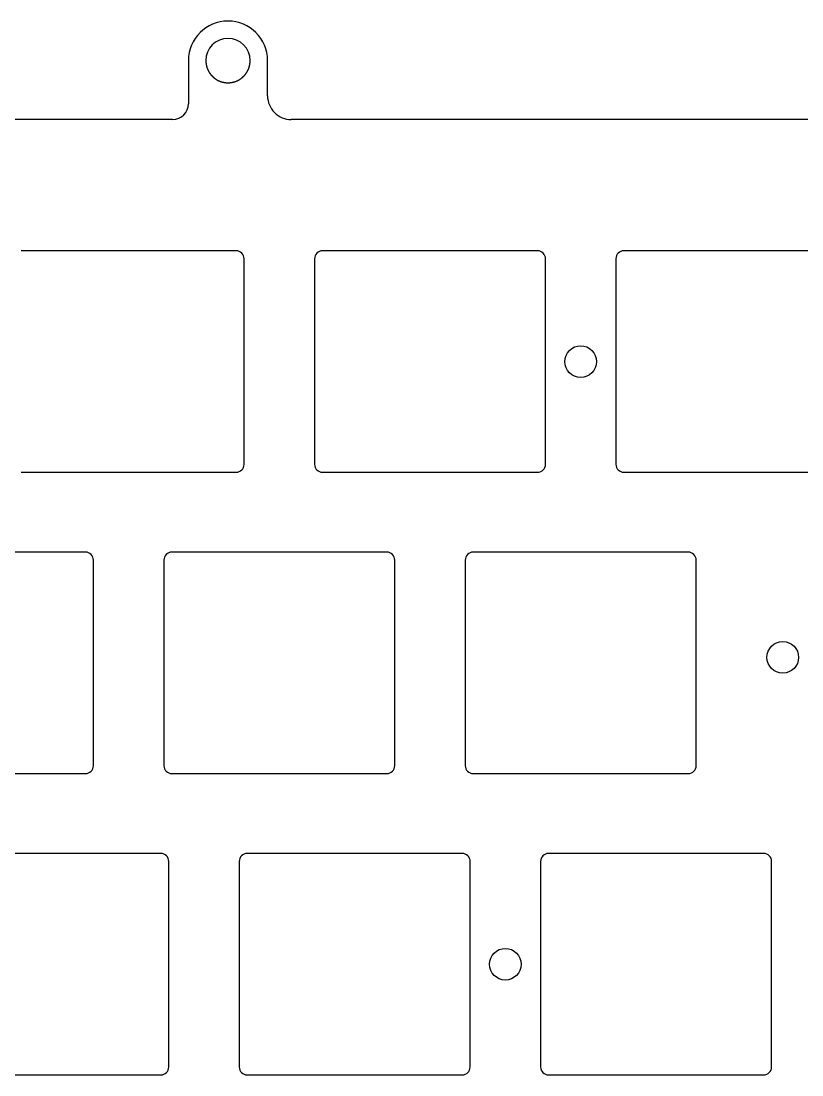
# Model space of a CAD drawing. Header units: millimetres. Extents: x -10 to 277, y -93 to 22.
# Drawn here: x 202.7 to 252.1, y -45.1 to 21.5 of the extents above; entities that cross this region are included whole.
import ezdxf

# ---------------------------------------------------------------- set-up
doc = ezdxf.new("R2010")
doc.units = ezdxf.units.MM
doc.layers.get('0').update_dxf_attribs({"linetype": 'CONTINUOUS'})
doc.layers.add('Edge.Cuts', color=53, linetype='CONTINUOUS', true_color=0xc8a339)

msp = doc.modelspace()

# ---------------------------------------------------------------- linework, layer by layer
for points in [[(240.35, 6.5), (240.35, -6.5, 0.414212391), (240.85, -7), (254.45, -7, 0.414213562), (254.95, -6.5), (254.95, 6.5, 0.414213562), (254.45, 7), (240.85, 7, 0.414212391)], [(235.59375, -31.6), (235.59375, -44.6, 0.414212391), (236.09375, -45.1), (249.69375, -45.1, 0.414213562), (250.19375, -44.6), (250.19375, -31.6, 0.414213562), (249.69375, -31.1), (236.09375, -31.1, 0.414212391)]]:
    msp.add_lwpolyline(points, format="xyb", close=True)
for centre in [(238.125, 0), (233.3625, -38.1)]:
    msp.add_circle(centre, 1)
at = {"layer": 'Edge.Cuts', "linetype": 'CONTINUOUS'}
for p, q in [((213.3295, 19.025023), (213.3295, 16.3)), ((214.4295, 19.025023), (214.42951, 19.019647)), ((214.42951, 19.019647), (214.42954, 19.01425)), ((214.42954, 19.01425), (214.429591, 19.008887)), ((214.429591, 19.008887), (214.429661, 19.003504)), ((214.429661, 19.003504), (214.429752, 18.998153)), ((214.429752, 18.998153), (214.429863, 18.992783)), ((214.429863, 18.992783), (214.429993, 18.987445)), ((214.429993, 18.987445), (214.430145, 18.982086)), ((214.430145, 18.982086), (214.430315, 18.976759)), ((214.430315, 18.976759), (214.430506, 18.971413)), ((214.430506, 18.971413), (214.430717, 18.966096)), ((214.430717, 18.966096), (214.430948, 18.960761)), ((214.430948, 18.960761), (214.431198, 18.955454)), ((214.431198, 18.955454), (214.43147, 18.950129)), ((214.43147, 18.950129), (214.43176, 18.944832)), ((214.43176, 18.944832), (214.432071, 18.939518)), ((214.432071, 18.939518), (214.432401, 18.93423)), ((214.432401, 18.93423), (214.432752, 18.928925)), ((214.432752, 18.928925), (214.433122, 18.923646)), ((214.433122, 18.923646), (214.433513, 18.91835)), ((214.433513, 18.91835), (214.433922, 18.913079)), ((214.433922, 18.913079), (214.434353, 18.907792)), ((214.434353, 18.907792), (214.434802, 18.902529)), ((214.434802, 18.902529), (214.435273, 18.89725)), ((214.435273, 18.89725), (214.435762, 18.891994)), ((214.435762, 18.891994), (214.436272, 18.886723)), ((214.436272, 18.886723), (214.436801, 18.881475)), ((214.436801, 18.881475), (214.437351, 18.876212)), ((214.437351, 18.876212), (214.437919, 18.87097)), ((214.437919, 18.87097), (214.43851, 18.865714)), ((214.43851, 18.865714), (214.439117, 18.86048)), ((214.439117, 18.86048), (214.439747, 18.85523)), ((214.439747, 18.85523), (214.440395, 18.850002)), ((214.440395, 18.850002), (214.441065, 18.844759)), ((214.441065, 18.844759), (214.441752, 18.839537)), ((214.441752, 18.839537), (214.442462, 18.8343)), ((214.442462, 18.8343), (214.443189, 18.829084)), ((214.443189, 18.829084), (214.443939, 18.823854)), ((214.443939, 18.823854), (214.444706, 18.818643)), ((214.444706, 18.818643), (214.445495, 18.813418)), ((214.445495, 18.813418), (214.446302, 18.808212)), ((214.446302, 18.808212), (214.447131, 18.802993)), ((214.447131, 18.802993), (214.447978, 18.797793)), ((214.447978, 18.797793), (214.448848, 18.792579)), ((214.448848, 18.792579), (214.449734, 18.787383)), ((214.449734, 18.787383), (214.450644, 18.782174)), ((214.450644, 18.782174), (214.45157, 18.776983)), ((214.45157, 18.776983), (214.45252, 18.771779)), ((214.45252, 18.771779), (214.453486, 18.766592)), ((214.453486, 18.766592), (214.454476, 18.761393)), ((214.454476, 18.761393), (214.455483, 18.75621)), ((214.455483, 18.75621), (214.456512, 18.751016)), ((214.456512, 18.751016), (214.457559, 18.745837)), ((214.457559, 18.745837), (214.458629, 18.740646)), ((214.458629, 18.740646), (214.459716, 18.735471)), ((214.459716, 18.735471), (214.460827, 18.730285)), ((214.460827, 18.730285), (214.461954, 18.725113)), ((214.461954, 18.725113), (214.463105, 18.719931)), ((214.463105, 18.719931), (214.464272, 18.714763)), ((214.464272, 18.714763), (214.465463, 18.709584)), ((214.465463, 18.709584), (214.466672, 18.704419)), ((214.466672, 18.704419), (214.467903, 18.699244)), ((214.467903, 18.699244), (214.469152, 18.694082)), ((214.469152, 18.694082), (214.470424, 18.68891)), ((214.470424, 18.68891), (214.471714, 18.683751)), ((214.471714, 18.683751), (214.473026, 18.678582)), ((214.473026, 18.678582), (214.474357, 18.673427)), ((214.474357, 18.673427), (214.47571, 18.66826)), ((214.47571, 18.66826), (214.477081, 18.663107)), ((214.477081, 18.663107), (214.478476, 18.657944)), ((214.478476, 18.657944), (214.479887, 18.652793)), ((217.179321, 18.65355), (217.182109, 18.663819)), ((217.182109, 18.663819), (217.184816, 18.674092)), ((217.184816, 18.674092), (217.187442, 18.68437)), ((217.187442, 18.68437), (217.189987, 18.694653)), ((217.189987, 18.694653), (217.192451, 18.704941)), ((217.192451, 18.704941), (217.194835, 18.715235)), ((217.194835, 18.715235), (217.197138, 18.725534)), ((217.197138, 18.725534), (217.199361, 18.73584)), ((217.199361, 18.73584), (217.201505, 18.746152)), ((217.201505, 18.746152), (217.203568, 18.75647)), ((217.203568, 18.75647), (217.205552, 18.766796)), ((217.205552, 18.766796), (217.207456, 18.777129)), ((217.207456, 18.777129), (217.20928, 18.78747)), ((217.20928, 18.78747), (217.211026, 18.797819)), ((217.211026, 18.797819), (217.212692, 18.808177)), ((217.212692, 18.808177), (217.214279, 18.818543)), ((217.214279, 18.818543), (217.215787, 18.828919)), ((217.215787, 18.828919), (217.217216, 18.839305)), ((217.217216, 18.839305), (217.218567, 18.849701)), ((217.218567, 18.849701), (217.219838, 18.860108)), ((217.219838, 18.860108), (217.221031, 18.870527)), ((217.221031, 18.870527), (217.222146, 18.880957)), ((217.222146, 18.880957), (217.223181, 18.891399)), ((217.223181, 18.891399), (217.224139, 18.901855)), ((217.224139, 18.901855), (217.225017, 18.912324)), ((217.225017, 18.912324), (217.225817, 18.922807)), ((217.225817, 18.922807), (217.226539, 18.933305)), ((217.226539, 18.933305), (217.227182, 18.943818)), ((217.227182, 18.943818), (217.227747, 18.954348)), ((217.227747, 18.954348), (217.228233, 18.964895)), ((217.228233, 18.964895), (217.22864, 18.97546)), ((217.22864, 18.97546), (217.228969, 18.986044)), ((217.228969, 18.986044), (217.229219, 18.996647)), ((217.229219, 18.996647), (217.22939, 19.007272)), ((217.22939, 19.007272), (217.229482, 19.017919)), ((217.229482, 19.017919), (217.2295, 19.025023)), ((218.3295, 16.8), (218.3295, 19.025023)), ((214.479887, 18.652793), (214.481323, 18.647633)), ((214.481323, 18.647633), (214.482776, 18.642484)), ((214.482776, 18.642484), (214.484252, 18.637326)), ((214.484252, 18.637326), (214.4855, 18.633023)), ((214.4855, 18.633023), (214.486993, 18.627938)), ((214.486993, 18.627938), (214.488511, 18.622844)), ((214.488511, 18.622844), (214.490043, 18.617769)), ((214.490043, 18.617769), (214.4916, 18.612685)), ((214.4916, 18.612685), (214.493171, 18.607621)), ((214.493171, 18.607621), (214.494766, 18.602548)), ((214.494766, 18.602548), (214.496376, 18.597495)), ((214.496376, 18.597495), (214.498009, 18.592433)), ((214.498009, 18.592433), (214.499657, 18.587392)), ((214.499657, 18.587392), (214.501329, 18.582343)), ((214.501329, 18.582343), (214.503016, 18.577314)), ((214.503016, 18.577314), (214.504726, 18.572277)), ((214.504726, 18.572277), (214.506451, 18.567261)), ((214.506451, 18.567261), (214.508199, 18.562238)), ((214.508199, 18.562238), (214.509961, 18.557235)), ((214.509961, 18.557235), (214.511748, 18.552225)), ((214.511748, 18.552225), (214.513548, 18.547236)), ((214.513548, 18.547236), (214.515372, 18.542241)), ((214.515372, 18.542241), (214.517209, 18.537266)), ((214.517209, 18.537266), (214.519071, 18.532285)), ((214.519071, 18.532285), (214.520946, 18.527324)), ((214.520946, 18.527324), (214.522845, 18.522358)), ((214.522845, 18.522358), (214.524757, 18.517413)), ((214.524757, 18.517413), (214.526693, 18.512462)), ((214.526693, 18.512462), (214.528643, 18.507532)), ((214.528643, 18.507532), (214.530616, 18.502597)), ((214.530616, 18.502597), (214.532603, 18.497683)), ((214.532603, 18.497683), (214.534613, 18.492764)), ((214.534613, 18.492764), (214.536636, 18.487865)), ((214.536636, 18.487865), (214.538683, 18.482963)), ((214.538683, 18.482963), (214.540743, 18.478081)), ((214.540743, 18.478081), (214.542827, 18.473195)), ((214.542827, 18.473195), (214.544923, 18.468329)), ((214.544923, 18.468329), (214.547043, 18.46346)), ((214.547043, 18.46346), (214.549176, 18.458612)), ((214.549176, 18.458612), (214.551333, 18.45376)), ((214.551333, 18.45376), (214.553502, 18.448929)), ((214.553502, 18.448929), (214.555695, 18.444095)), ((214.555695, 18.444095), (214.5579, 18.439281)), ((214.5579, 18.439281), (214.560129, 18.434465)), ((214.560129, 18.434465), (214.562371, 18.429669)), ((214.562371, 18.429669), (214.564635, 18.42487)), ((214.564635, 18.42487), (214.566913, 18.420092)), ((214.566913, 18.420092), (214.569214, 18.415312)), ((214.569214, 18.415312), (214.571527, 18.410552)), ((214.571527, 18.410552), (214.573863, 18.405791)), ((214.573863, 18.405791), (214.576212, 18.401049)), ((214.576212, 18.401049), (214.578584, 18.396306)), ((214.578584, 18.396306), (214.580969, 18.391583)), ((214.580969, 18.391583), (214.583376, 18.386859)), ((214.583376, 18.386859), (214.585796, 18.382155)), ((214.585796, 18.382155), (214.58824, 18.37745)), ((214.58824, 18.37745), (214.590695, 18.372765)), ((214.590695, 18.372765), (214.593173, 18.368078)), ((214.593173, 18.368078), (214.595664, 18.363412)), ((214.595664, 18.363412), (214.598178, 18.358746)), ((214.598178, 18.358746), (214.600704, 18.354099)), ((214.600704, 18.354099), (214.603253, 18.349452)), ((214.603253, 18.349452), (214.605813, 18.344825)), ((214.605813, 18.344825), (214.608398, 18.340197)), ((214.608398, 18.340197), (214.610993, 18.335589)), ((214.610993, 18.335589), (214.613612, 18.330982)), ((214.613612, 18.330982), (214.616243, 18.326394)), ((214.616243, 18.326394), (214.618897, 18.321806)), ((214.618897, 18.321806), (214.621563, 18.317238)), ((214.621563, 18.317238), (214.624252, 18.31267)), ((214.624252, 18.31267), (214.626952, 18.308122)), ((214.626952, 18.308122), (214.629676, 18.303575)), ((214.629676, 18.303575), (214.632411, 18.299046)), ((214.632411, 18.299046), (214.63517, 18.294519)), ((214.63517, 18.294519), (214.63794, 18.290011)), ((214.63794, 18.290011), (214.640733, 18.285505)), ((214.640733, 18.285505), (214.643537, 18.281017)), ((214.643537, 18.281017), (214.646365, 18.276531)), ((214.646365, 18.276531), (214.649204, 18.272063)), ((214.649204, 18.272063), (214.652066, 18.267598)), ((214.652066, 18.267598), (214.65494, 18.263151)), ((214.65494, 18.263151), (214.657836, 18.258706)), ((214.657836, 18.258706), (214.660744, 18.25428)), ((214.660744, 18.25428), (214.663675, 18.249856)), ((214.663675, 18.249856), (214.666618, 18.24545)), ((214.666618, 18.24545), (214.669583, 18.241047)), ((214.669583, 18.241047), (214.67256, 18.236662)), ((214.67256, 18.236662), (214.67556, 18.23228)), ((214.67556, 18.23228), (214.678572, 18.227916)), ((214.678572, 18.227916), (214.681606, 18.223554)), ((214.681606, 18.223554), (214.684651, 18.219211)), ((214.684651, 18.219211), (214.68772, 18.214871)), ((214.68772, 18.214871), (214.6908, 18.210549)), ((214.6908, 18.210549), (214.693902, 18.20623)), ((214.693902, 18.20623), (214.697017, 18.201929)), ((214.697017, 18.201929), (214.700154, 18.19763)), ((214.700154, 18.19763), (214.703302, 18.19335)), ((214.703302, 18.19335), (214.706473, 18.189074)), ((214.706473, 18.189074), (214.7095, 18.185023)), ((214.7095, 18.185023), (214.712627, 18.18087)), ((214.712627, 18.18087), (214.715777, 18.17672)), ((214.715777, 18.17672), (214.718944, 18.172582)), ((214.718944, 18.172582), (214.722133, 18.168447)), ((214.722133, 18.168447), (214.725338, 18.164323)), ((214.725338, 18.164323), (214.728566, 18.160204)), ((214.728566, 18.160204), (214.73181, 18.156097)), ((214.73181, 18.156097), (214.735075, 18.151994)), ((214.735075, 18.151994), (214.738357, 18.147904)), ((214.738357, 18.147904), (214.74166, 18.143818)), ((214.74166, 18.143818), (214.744979, 18.139745)), ((214.744979, 18.139745), (214.74832, 18.135678)), ((214.74832, 18.135678), (214.751675, 18.131623)), ((214.751675, 18.131623), (214.755052, 18.127574)), ((214.755052, 18.127574), (214.758443, 18.123539)), ((214.758443, 18.123539), (214.761856, 18.11951)), ((214.761856, 18.11951), (214.765283, 18.115495)), ((214.765283, 18.115495), (214.768732, 18.111486)), ((214.768732, 18.111486), (214.772194, 18.107492)), ((214.772194, 18.107492), (214.775677, 18.103503)), ((214.775677, 18.103503), (214.779174, 18.09953)), ((214.779174, 18.09953), (214.782692, 18.095564)), ((214.782692, 18.095564), (214.786222, 18.091613)), ((214.786222, 18.091613), (214.789774, 18.087669)), ((214.789774, 18.087669), (214.793338, 18.083741)), ((214.793338, 18.083741), (214.796923, 18.079819)), ((214.796923, 18.079819), (214.80052, 18.075915)), ((214.80052, 18.075915), (214.804138, 18.072017)), ((214.804138, 18.072017), (214.807767, 18.068136)), ((214.807767, 18.068136), (214.811417, 18.064263)), ((214.811417, 18.064263), (214.815078, 18.060406)), ((214.815078, 18.060406), (214.81876, 18.056558)), ((214.81876, 18.056558), (214.822453, 18.052727)), ((214.822453, 18.052727), (214.826166, 18.048904)), ((214.826166, 18.048904), (214.829889, 18.045098)), ((214.829889, 18.045098), (214.833633, 18.041301)), ((214.833633, 18.041301), (214.837387, 18.037522)), ((214.837387, 18.037522), (214.841161, 18.033751)), ((214.841161, 18.033751), (214.844945, 18.029999)), ((214.844945, 18.029999), (214.848748, 18.026256)), ((214.848748, 18.026256), (214.852562, 18.022531)), ((214.852562, 18.022531), (214.856395, 18.018814)), ((214.856395, 18.018814), (214.860237, 18.015117)), ((214.860237, 18.015117), (214.864098, 18.011429)), ((214.864098, 18.011429), (214.867969, 18.00776)), ((214.867969, 18.00776), (214.871859, 18.004101)), ((214.871859, 18.004101), (214.875757, 18.000461)), ((214.875757, 18.000461), (214.879675, 17.99683)), ((214.879675, 17.99683), (214.883601, 17.993219)), ((214.883601, 17.993219), (214.887546, 17.989618)), ((214.887546, 17.989618), (214.891499, 17.986036)), ((216.764586, 17.983413), (216.772482, 17.990554)), ((216.772482, 17.990554), (216.780325, 17.997754)), ((216.780325, 17.997754), (216.788112, 18.005012)), ((216.788112, 18.005012), (216.795845, 18.012328)), ((216.795845, 18.012328), (216.803521, 18.0197)), ((216.803521, 18.0197), (216.81114, 18.027128)), ((216.81114, 18.027128), (216.818701, 18.03461)), ((216.818701, 18.03461), (216.826202, 18.042146)), ((216.826202, 18.042146), (216.833644, 18.049735)), ((216.833644, 18.049735), (216.841024, 18.057375)), ((216.841024, 18.057375), (216.848342, 18.065066)), ((216.848342, 18.065066), (216.855597, 18.072806)), ((216.855597, 18.072806), (216.862788, 18.080595)), ((216.862788, 18.080595), (216.869914, 18.08843)), ((216.869914, 18.08843), (216.876973, 18.096311)), ((216.876973, 18.096311), (216.883965, 18.104237)), ((216.883965, 18.104237), (216.890889, 18.112205)), ((216.890889, 18.112205), (216.897743, 18.120216)), ((216.897743, 18.120216), (216.904527, 18.128266)), ((216.904527, 18.128266), (216.911239, 18.136356)), ((216.911239, 18.136356), (216.917879, 18.144483)), ((216.917879, 18.144483), (216.924445, 18.152646)), ((216.924445, 18.152646), (216.930936, 18.160843)), ((216.930936, 18.160843), (216.937352, 18.169073)), ((216.937352, 18.169073), (216.943691, 18.177335)), ((216.943691, 18.177335), (216.9495, 18.185023)), ((216.9495, 18.185023), (216.95583, 18.19353)), ((216.95583, 18.19353), (216.962092, 18.202078)), ((216.962092, 18.202078), (216.968286, 18.210669)), ((216.968286, 18.210669), (216.974411, 18.2193)), ((216.974411, 18.2193), (216.980468, 18.227973)), ((216.980468, 18.227973), (216.986457, 18.236687)), ((216.986457, 18.236687), (216.992377, 18.245443)), ((216.992377, 18.245443), (216.998228, 18.254239)), ((216.998228, 18.254239), (217.004011, 18.263075)), ((217.004011, 18.263075), (217.009725, 18.271953)), ((217.009725, 18.271953), (217.015371, 18.28087)), ((217.015371, 18.28087), (217.020947, 18.289828)), ((217.020947, 18.289828), (217.026455, 18.298826)), ((217.026455, 18.298826), (217.031893, 18.307863)), ((217.031893, 18.307863), (217.037262, 18.31694)), ((217.037262, 18.31694), (217.042562, 18.326057)), ((217.042562, 18.326057), (217.047793, 18.335212)), ((217.047793, 18.335212), (217.052953, 18.344406)), ((217.052953, 18.344406), (217.058045, 18.353638)), ((217.058045, 18.353638), (217.063066, 18.362909)), ((217.063066, 18.362909), (217.068017, 18.372218)), ((217.068017, 18.372218), (217.072898, 18.381564)), ((217.072898, 18.381564), (217.077708, 18.390947)), ((217.077708, 18.390947), (217.082448, 18.400367)), ((217.082448, 18.400367), (217.087117, 18.409824)), ((217.087117, 18.409824), (217.091715, 18.419316)), ((217.091715, 18.419316), (217.096242, 18.428845)), ((217.096242, 18.428845), (217.100697, 18.438408)), ((217.100697, 18.438408), (217.105081, 18.448006)), ((217.105081, 18.448006), (217.109392, 18.457639)), ((217.109392, 18.457639), (217.113632, 18.467305)), ((217.113632, 18.467305), (217.117799, 18.477004)), ((217.117799, 18.477004), (217.121894, 18.486736)), ((217.121894, 18.486736), (217.125915, 18.4965)), ((217.125915, 18.4965), (217.129864, 18.506295)), ((217.129864, 18.506295), (217.133739, 18.516121)), ((217.133739, 18.516121), (217.13754, 18.525976)), ((217.13754, 18.525976), (217.141268, 18.535861)), ((217.141268, 18.535861), (217.144921, 18.545775)), ((217.144921, 18.545775), (217.148499, 18.555716)), ((217.148499, 18.555716), (217.152002, 18.565684)), ((217.152002, 18.565684), (217.15543, 18.575677)), ((217.15543, 18.575677), (217.158783, 18.585696)), ((217.158783, 18.585696), (217.16206, 18.595739)), ((217.16206, 18.595739), (217.16526, 18.605804)), ((217.16526, 18.605804), (217.168384, 18.615891)), ((217.168384, 18.615891), (217.171431, 18.625999)), ((217.171431, 18.625999), (217.1735, 18.633023)), ((217.1735, 18.633023), (217.176451, 18.643284)), ((217.176451, 18.643284), (217.179321, 18.65355)), ((214.891499, 17.986036), (214.895471, 17.982465)), ((214.895471, 17.982465), (214.899451, 17.978914)), ((214.899451, 17.978914), (214.903449, 17.975372)), ((214.903449, 17.975372), (214.907455, 17.971852)), ((214.907455, 17.971852), (214.911479, 17.968341)), ((214.911479, 17.968341), (214.915511, 17.964851)), ((214.915511, 17.964851), (214.91956, 17.961371)), ((214.91956, 17.961371), (214.923617, 17.957912)), ((214.923617, 17.957912), (214.927692, 17.954464)), ((214.927692, 17.954464), (214.931773, 17.951037)), ((214.931773, 17.951037), (214.935873, 17.94762)), ((214.935873, 17.94762), (214.939979, 17.944224)), ((214.939979, 17.944224), (214.944103, 17.94084)), ((214.944103, 17.94084), (214.948233, 17.937476)), ((214.948233, 17.937476), (214.95238, 17.934124)), ((214.95238, 17.934124), (214.956534, 17.930793)), ((214.956534, 17.930793), (214.960705, 17.927474)), ((214.960705, 17.927474), (214.964882, 17.924176)), ((214.964882, 17.924176), (214.969076, 17.920889)), ((214.969076, 17.920889), (214.973275, 17.917624)), ((214.973275, 17.917624), (214.977492, 17.914371)), ((214.977492, 17.914371), (214.981714, 17.911139)), ((214.981714, 17.911139), (214.985953, 17.907919)), ((214.985953, 17.907919), (214.990197, 17.904721)), ((214.990197, 17.904721), (214.994458, 17.901535)), ((214.994458, 17.901535), (214.998724, 17.89837)), ((214.998724, 17.89837), (215.003007, 17.895218)), ((215.003007, 17.895218), (215.007293, 17.892088)), ((215.007293, 17.892088), (215.011597, 17.88897)), ((215.011597, 17.88897), (215.015905, 17.885874)), ((215.015905, 17.885874), (215.02023, 17.882791)), ((215.02023, 17.882791), (215.024558, 17.879729)), ((215.024558, 17.879729), (215.028904, 17.876681)), ((215.028904, 17.876681), (215.033252, 17.873654)), ((215.033252, 17.873654), (215.037618, 17.87064)), ((215.037618, 17.87064), (215.041986, 17.867648)), ((215.041986, 17.867648), (215.046372, 17.86467)), ((215.046372, 17.86467), (215.05076, 17.861713)), ((215.05076, 17.861713), (215.055165, 17.858769)), ((215.055165, 17.858769), (215.059572, 17.855848)), ((215.059572, 17.855848), (215.063996, 17.85294)), ((215.063996, 17.85294), (215.068423, 17.850054)), ((215.068423, 17.850054), (215.072866, 17.847182)), ((215.072866, 17.847182), (215.077311, 17.844331)), ((215.077311, 17.844331), (215.081773, 17.841495)), ((215.081773, 17.841495), (215.086237, 17.83868)), ((215.086237, 17.83868), (215.090716, 17.83588)), ((215.090716, 17.83588), (215.095199, 17.833101)), ((215.095199, 17.833101), (215.099696, 17.830336)), ((215.099696, 17.830336), (215.104196, 17.827594)), ((215.104196, 17.827594), (215.108712, 17.824866)), ((215.108712, 17.824866), (215.113229, 17.822159)), ((215.113229, 17.822159), (215.117762, 17.819467)), ((215.117762, 17.819467), (215.122297, 17.816797)), ((215.122297, 17.816797), (215.126847, 17.814141)), ((215.126847, 17.814141), (215.131399, 17.811508)), ((215.131399, 17.811508), (215.135966, 17.808889)), ((215.135966, 17.808889), (215.140535, 17.806292)), ((215.140535, 17.806292), (215.145119, 17.803709)), ((215.145119, 17.803709), (215.149704, 17.801149)), ((215.149704, 17.801149), (215.154305, 17.798603)), ((215.154305, 17.798603), (215.158907, 17.79608)), ((215.158907, 17.79608), (215.163523, 17.793571)), ((215.163523, 17.793571), (215.170676, 17.789729)), ((215.170676, 17.789729), (215.17532, 17.787264)), ((215.17532, 17.787264), (215.179977, 17.784814)), ((215.179977, 17.784814), (215.184646, 17.78238)), ((215.184646, 17.78238), (215.189328, 17.779963)), ((215.189328, 17.779963), (215.194021, 17.777562)), ((215.194021, 17.777562), (215.198727, 17.775177)), ((215.198727, 17.775177), (215.203443, 17.77281)), ((215.203443, 17.77281), (215.208172, 17.770458)), ((215.208172, 17.770458), (215.212911, 17.768124)), ((215.212911, 17.768124), (215.217663, 17.765806)), ((215.217663, 17.765806), (215.222424, 17.763505)), ((215.222424, 17.763505), (215.227197, 17.761221)), ((215.227197, 17.761221), (215.231979, 17.758955)), ((215.231979, 17.758955), (215.236774, 17.756705)), ((215.236774, 17.756705), (215.241576, 17.754474)), ((215.241576, 17.754474), (215.246391, 17.752258)), ((215.246391, 17.752258), (215.251214, 17.750062)), ((215.251214, 17.750062), (215.256048, 17.747882)), ((215.256048, 17.747882), (215.26089, 17.74572)), ((215.26089, 17.74572), (215.265744, 17.743575)), ((215.265744, 17.743575), (215.270604, 17.74145)), ((215.270604, 17.74145), (215.275476, 17.73934)), ((215.275476, 17.73934), (215.280354, 17.737251)), ((215.280354, 17.737251), (215.285243, 17.735178)), ((215.285243, 17.735178), (215.290138, 17.733124)), ((215.290138, 17.733124), (215.295045, 17.731087)), ((215.295045, 17.731087), (215.299956, 17.72907)), ((215.299956, 17.72907), (215.304879, 17.72707)), ((215.304879, 17.72707), (215.309806, 17.72509)), ((215.309806, 17.72509), (215.314744, 17.723127)), ((215.314744, 17.723127), (215.319687, 17.721183)), ((215.319687, 17.721183), (215.32464, 17.719258)), ((215.32464, 17.719258), (215.329597, 17.717352)), ((215.329597, 17.717352), (215.334564, 17.715463)), ((215.334564, 17.715463), (215.339534, 17.713595)), ((215.339534, 17.713595), (215.344515, 17.711744)), ((215.344515, 17.711744), (215.349499, 17.709914)), ((215.349499, 17.709914), (215.354493, 17.708101)), ((215.354493, 17.708101), (215.359489, 17.706309)), ((215.359489, 17.706309), (215.364495, 17.704534)), ((215.364495, 17.704534), (215.369503, 17.70278)), ((215.369503, 17.70278), (215.37452, 17.701044)), ((215.37452, 17.701044), (215.379539, 17.699329)), ((215.379539, 17.699329), (215.384568, 17.697631)), ((215.384568, 17.697631), (215.389598, 17.695954)), ((215.389598, 17.695954), (215.394637, 17.694295)), ((215.394637, 17.694295), (215.399676, 17.692658)), ((215.399676, 17.692658), (215.404725, 17.691038)), ((215.404725, 17.691038), (215.409774, 17.689439)), ((215.409774, 17.689439), (215.414831, 17.687858)), ((215.414831, 17.687858), (215.419889, 17.686299)), ((215.419889, 17.686299), (215.424955, 17.684758)), ((215.424955, 17.684758), (215.430021, 17.683237)), ((215.430021, 17.683237), (215.435095, 17.681736)), ((215.435095, 17.681736), (215.440168, 17.680255)), ((215.440168, 17.680255), (215.445249, 17.678793)), ((215.445249, 17.678793), (215.450329, 17.677352)), ((215.450329, 17.677352), (215.455417, 17.67593)), ((215.455417, 17.67593), (215.460504, 17.674529)), ((215.460504, 17.674529), (215.465598, 17.673146)), ((215.465598, 17.673146), (215.47069, 17.671785)), ((215.47069, 17.671785), (215.47579, 17.670442)), ((215.47579, 17.670442), (215.484884, 17.6681)), ((215.484884, 17.6681), (215.495077, 17.665553)), ((215.495077, 17.665553), (215.505303, 17.663079)), ((215.505303, 17.663079), (215.515561, 17.660681)), ((215.515561, 17.660681), (215.525849, 17.658358)), ((215.525849, 17.658358), (215.536165, 17.65611)), ((215.536165, 17.65611), (215.546509, 17.653938)), ((215.546509, 17.653938), (215.556878, 17.651842)), ((215.556878, 17.651842), (215.562072, 17.650823)), ((215.562072, 17.650823), (215.567272, 17.649824)), ((215.567272, 17.649824), (215.572477, 17.648843)), ((215.572477, 17.648843), (215.577688, 17.647882)), ((215.577688, 17.647882), (215.582904, 17.64694)), ((215.582904, 17.64694), (215.588126, 17.646018)), ((215.588126, 17.646018), (215.593352, 17.645115)), ((215.593352, 17.645115), (215.598583, 17.644232)), ((215.598583, 17.644232), (215.603819, 17.643368)), ((215.603819, 17.643368), (215.609059, 17.642523)), ((215.609059, 17.642523), (215.614303, 17.641698)), ((215.614303, 17.641698), (215.619551, 17.640893)), ((215.619551, 17.640893), (215.624803, 17.640108)), ((215.624803, 17.640108), (215.630059, 17.639342)), ((215.630059, 17.639342), (215.635318, 17.638596)), ((215.635318, 17.638596), (215.64058, 17.637869)), ((215.64058, 17.637869), (215.645845, 17.637163)), ((215.645845, 17.637163), (215.651114, 17.636476)), ((215.651114, 17.636476), (215.656384, 17.635809)), ((215.656384, 17.635809), (215.661658, 17.635162)), ((215.661658, 17.635162), (215.666933, 17.634535)), ((215.666933, 17.634535), (215.672212, 17.633927)), ((215.672212, 17.633927), (215.677491, 17.63334)), ((215.677491, 17.63334), (215.682773, 17.632773)), ((215.682773, 17.632773), (215.688055, 17.632225)), ((215.688055, 17.632225), (215.69334, 17.631697)), ((215.69334, 17.631697), (215.698625, 17.63119)), ((215.698625, 17.63119), (215.703913, 17.630702)), ((215.703913, 17.630702), (215.709199, 17.630235)), ((215.709199, 17.630235), (215.714488, 17.629787)), ((215.714488, 17.629787), (215.719776, 17.62936)), ((215.719776, 17.62936), (215.725066, 17.628953)), ((215.725066, 17.628953), (215.730353, 17.628565)), ((215.730353, 17.628565), (215.735643, 17.628198)), ((215.735643, 17.628198), (215.740931, 17.627851)), ((215.740931, 17.627851), (215.74622, 17.627524)), ((215.74622, 17.627524), (215.751506, 17.627217)), ((215.751506, 17.627217), (215.756794, 17.62693)), ((215.756794, 17.62693), (215.762078, 17.626663)), ((215.762078, 17.626663), (215.767364, 17.626417)), ((215.767364, 17.626417), (215.772646, 17.62619)), ((215.772646, 17.62619), (215.777929, 17.625984)), ((215.777929, 17.625984), (215.783207, 17.625797)), ((215.783207, 17.625797), (215.788486, 17.625631)), ((215.788486, 17.625631), (215.793761, 17.625485)), ((215.793761, 17.625485), (215.799036, 17.625359)), ((215.799036, 17.625359), (215.804306, 17.625253)), ((215.804306, 17.625253), (215.809576, 17.625167)), ((215.809576, 17.625167), (215.814841, 17.625101)), ((215.814841, 17.625101), (215.820106, 17.625055)), ((215.820106, 17.625055), (215.8295, 17.625023)), ((215.8295, 17.625023), (215.840005, 17.625063)), ((215.840005, 17.625063), (215.850522, 17.625183)), ((215.850522, 17.625183), (215.86105, 17.625383)), ((215.86105, 17.625383), (215.871588, 17.625663)), ((215.871588, 17.625663), (215.882135, 17.626024)), ((215.882135, 17.626024), (215.892689, 17.626464)), ((215.892689, 17.626464), (215.903249, 17.626985)), ((215.903249, 17.626985), (215.913813, 17.627586)), ((215.913813, 17.627586), (215.92438, 17.628268)), ((215.92438, 17.628268), (215.934949, 17.629029)), ((215.934949, 17.629029), (215.945518, 17.629871)), ((215.945518, 17.629871), (215.956085, 17.630793)), ((215.956085, 17.630793), (215.966649, 17.631795)), ((215.966649, 17.631795), (215.97721, 17.632877)), ((215.97721, 17.632877), (215.987764, 17.634038)), ((215.987764, 17.634038), (215.998311, 17.635279)), ((215.998311, 17.635279), (216.00885, 17.6366)), ((216.00885, 17.6366), (216.019378, 17.638)), ((216.019378, 17.638), (216.029894, 17.639479)), ((216.029894, 17.639479), (216.040397, 17.641037)), ((216.040397, 17.641037), (216.050885, 17.642674)), ((216.050885, 17.642674), (216.061357, 17.644389)), ((216.061357, 17.644389), (216.066587, 17.645276)), ((216.066587, 17.645276), (216.071812, 17.646182)), ((216.071812, 17.646182), (216.077032, 17.647108)), ((216.077032, 17.647108), (216.082247, 17.648053)), ((216.082247, 17.648053), (216.087456, 17.649018)), ((216.087456, 17.649018), (216.092661, 17.650002)), ((216.092661, 17.650002), (216.09786, 17.651005)), ((216.09786, 17.651005), (216.103053, 17.652027)), ((216.103053, 17.652027), (216.10824, 17.653069)), ((216.10824, 17.653069), (216.113421, 17.65413)), ((216.113421, 17.65413), (216.118595, 17.65521)), ((216.118595, 17.65521), (216.123764, 17.656309)), ((216.123764, 17.656309), (216.128925, 17.657427)), ((216.128925, 17.657427), (216.13408, 17.658564)), ((216.13408, 17.658564), (216.139227, 17.65972)), ((216.139227, 17.65972), (216.144367, 17.660895)), ((216.144367, 17.660895), (216.1495, 17.662088)), ((216.1495, 17.662088), (216.154626, 17.663301)), ((216.154626, 17.663301), (216.159743, 17.664532)), ((216.159743, 17.664532), (216.164852, 17.665782)), ((216.164852, 17.665782), (216.174115, 17.6681)), ((216.174115, 17.6681), (216.184295, 17.670727)), ((216.184295, 17.670727), (216.194466, 17.673433)), ((216.194466, 17.673433), (216.204625, 17.67622)), ((216.204625, 17.67622), (216.214773, 17.679085)), ((216.214773, 17.679085), (216.224906, 17.682031)), ((216.224906, 17.682031), (216.235026, 17.685055)), ((216.235026, 17.685055), (216.245129, 17.688157)), ((216.245129, 17.688157), (216.255216, 17.691338)), ((216.255216, 17.691338), (216.265285, 17.694597)), ((216.265285, 17.694597), (216.275334, 17.697934)), ((216.275334, 17.697934), (216.285363, 17.701349)), ((216.285363, 17.701349), (216.295371, 17.70484)), ((216.295371, 17.70484), (216.305355, 17.708408)), ((216.305355, 17.708408), (216.315315, 17.712052)), ((216.315315, 17.712052), (216.325249, 17.715771)), ((216.325249, 17.715771), (216.335156, 17.719566)), ((216.335156, 17.719566), (216.345035, 17.723436)), ((216.345035, 17.723436), (216.354885, 17.72738)), ((216.354885, 17.72738), (216.364704, 17.731397)), ((216.364704, 17.731397), (216.374491, 17.735488)), ((216.374491, 17.735488), (216.384244, 17.739651)), ((216.384244, 17.739651), (216.393962, 17.743886)), ((216.393962, 17.743886), (216.403644, 17.748193)), ((216.403644, 17.748193), (216.413288, 17.75257)), ((216.413288, 17.75257), (216.422893, 17.757017)), ((216.422893, 17.757017), (216.432458, 17.761534)), ((216.432458, 17.761534), (216.441981, 17.766119)), ((216.441981, 17.766119), (216.451461, 17.770772)), ((216.451461, 17.770772), (216.460896, 17.775492)), ((216.460896, 17.775492), (216.470285, 17.780279)), ((216.470285, 17.780279), (216.479626, 17.785131)), ((216.479626, 17.785131), (216.488323, 17.789729)), ((216.488323, 17.789729), (216.49754, 17.79469)), ((216.49754, 17.79469), (216.506724, 17.799724)), ((216.506724, 17.799724), (216.515877, 17.804831)), ((216.515877, 17.804831), (216.524995, 17.810011)), ((216.524995, 17.810011), (216.534081, 17.815264)), ((216.534081, 17.815264), (216.543132, 17.82059)), ((216.543132, 17.82059), (216.552149, 17.825987)), ((216.552149, 17.825987), (216.561131, 17.831457)), ((216.561131, 17.831457), (216.570077, 17.836998)), ((216.570077, 17.836998), (216.578987, 17.842611)), ((216.578987, 17.842611), (216.587861, 17.848295)), ((216.587861, 17.848295), (216.596697, 17.85405)), ((216.596697, 17.85405), (216.605495, 17.859876)), ((216.605495, 17.859876), (216.614255, 17.865772)), ((216.614255, 17.865772), (216.622976, 17.871738)), ((216.622976, 17.871738), (216.631657, 17.877773)), ((216.631657, 17.877773), (216.640297, 17.883877)), ((216.640297, 17.883877), (216.648897, 17.89005)), ((216.648897, 17.89005), (216.657455, 17.896292)), ((216.657455, 17.896292), (216.665971, 17.902601)), ((216.665971, 17.902601), (216.674444, 17.908978)), ((216.674444, 17.908978), (216.682873, 17.915421)), ((216.682873, 17.915421), (216.691257, 17.921931)), ((216.691257, 17.921931), (216.699597, 17.928507)), ((216.699597, 17.928507), (216.70789, 17.935148)), ((216.70789, 17.935148), (216.716136, 17.941854)), ((216.716136, 17.941854), (216.724335, 17.948624)), ((216.724335, 17.948624), (216.732485, 17.955458)), ((216.732485, 17.955458), (216.740587, 17.962354)), ((216.740587, 17.962354), (216.748638, 17.969313)), ((216.748638, 17.969313), (216.756638, 17.976333)), ((216.756638, 17.976333), (216.764586, 17.983413)), ((212.3295, 15.3), (54.3705, 15.3)), ((270.6, 15.3), (219.8295, 15.3)), ((216.35, 7), (202.75, 7)), ((235.4, 7), (221.8, 7)), ((216.85, -6.5), (216.85, 6.5)), ((221.3, 6.5), (221.3, -6.5)), ((235.9, -6.5), (235.9, 6.5)), ((202.75, -7), (216.35, -7)), ((221.8, -7), (235.4, -7)), ((206.825, -12.05), (193.225, -12.05)), ((207.325, -25.55), (207.325, -12.55)), ((211.775, -12.55), (211.775, -25.55)), ((225.875, -12.05), (212.275, -12.05)), ((226.375, -25.55), (226.375, -12.55)), ((230.825, -12.55), (230.825, -25.55)), ((244.925, -12.05), (231.325, -12.05)), ((245.425, -25.55), (245.425, -12.55)), ((193.225, -26.05), (206.825, -26.05)), ((212.275, -26.05), (225.875, -26.05)), ((231.325, -26.05), (244.925, -26.05)), ((211.5875, -31.1), (197.9875, -31.1)), ((230.6375, -31.1), (217.0375, -31.1)), ((212.0875, -44.6), (212.0875, -31.6)), ((216.5375, -31.6), (216.5375, -44.6)), ((231.1375, -44.6), (231.1375, -31.6)), ((197.9875, -45.1), (211.5875, -45.1)), ((217.0375, -45.1), (230.6375, -45.1))]:
    msp.add_line(p, q, dxfattribs=at)
at = {"layer": 'Edge.Cuts'}
msp.add_circle((250.9012, -18.7), 1, dxfattribs=at)
for centre, radius, start, end in [((215.8295, 19.025023), 2.5, 0, 180), ((215.8295, 19.025023), 1.4, 0, 180), ((219.829499, 16.799999), 1.499999, -180.0000382, -89.9999618), ((212.329497, 16.300003), 1.000003, -89.99982811, -0.00017189), ((216.350038, 6.500044), 0.499956, -0.00504241, 90.00435486), ((221.800038, 6.500044), 0.500038, -269.99564514, -179.99495835), ((235.400038, 6.500044), 0.499956, -0.00504241, 90.00435486), ((216.350038, -6.499956), 0.499962, -90.0043541, -0.00504241), ((221.800038, -6.499956), 0.500044, -179.99495835, -90.0043541), ((235.400038, -6.499956), 0.499962, -90.0043541, -0.00504241), ((206.825038, -12.549956), 0.499956, -0.00504241, 90.00435486), ((212.275038, -12.549956), 0.500038, -269.99564514, -179.99495835), ((225.875038, -12.549956), 0.499956, -0.00504241, 90.00435486), ((231.325038, -12.549956), 0.500038, -269.99564514, -179.99495835), ((244.925038, -12.549956), 0.499956, -0.00504241, 90.00435486), ((206.825038, -25.549956), 0.499962, -90.0043541, -0.00504241), ((212.275038, -25.549956), 0.500044, -179.99495835, -90.0043541), ((225.875038, -25.549956), 0.499962, -90.0043541, -0.00504241), ((231.325038, -25.549956), 0.500044, -179.99495835, -90.0043541), ((244.925038, -25.549956), 0.499962, -90.0043541, -0.00504241), ((211.587538, -31.599956), 0.499956, -0.00504241, 90.00435486), ((217.037538, -31.599956), 0.500038, -269.99564514, -179.99495835), ((230.637538, -31.599956), 0.499956, -0.00504241, 90.00435486), ((211.587538, -44.599956), 0.499962, -90.0043541, -0.00504241), ((217.037538, -44.599956), 0.500044, -179.99495835, -90.0043541), ((230.637538, -44.599956), 0.499962, -90.0043541, -0.00504241)]:
    msp.add_arc(centre, radius, start, end, dxfattribs=at)

doc.saveas('drawing.dxf')
